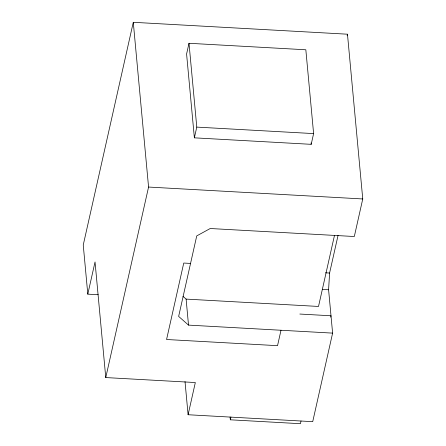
<?xml version="1.0" encoding="UTF-8"?>
<svg xmlns="http://www.w3.org/2000/svg" width="446" height="446" viewBox="0 0 446 446"><rect width="100%" height="100%" fill="white"/><g stroke="black" fill="none" stroke-linecap="round" stroke-linejoin="round"><path stroke-width="0.67" d="M185.023 381.614L188.095 414.741L312.718 421.665L332.61 333.117L328.59 289.761L329.594 273.041L338.051 235.404M332.61 333.117L188.519 325.112L178.645 316.409L196.736 235.912L210.228 228.514L354.314 236.519L362.754 198.955L347.473 34.203L133.282 22.3L83.246 245.01L87.801 294.148L98.22 294.728M87.801 294.148L95.037 261.947L105.763 377.567L195.331 382.54L188.095 414.741M105.763 377.567L148.568 187.052L133.282 22.3M189.004 43.284L186.59 54.016L194.367 137.836L311.197 144.331L313.61 133.594L305.833 49.774L189.004 43.284L196.781 127.104L194.367 137.836M301.033 421.018L300.431 423.7L230.331 419.803L230.933 417.122M280.997 330.252L277.535 345.672L166.57 339.506L183.752 263.045L190.554 263.424M347.166 35.557L347.473 34.203M334.45 235.527L318.516 306.452L186.11 299.099L182.988 296.35M330.703 317.117L331.004 315.774L299.846 314.045M196.781 127.104L313.61 133.594M148.568 187.052L362.754 198.955M325.468 272.813L329.594 273.041M322.402 289.421L328.59 289.761M311.068 142.943L311.197 144.331M230.075 417.032L230.331 419.803M186.11 299.099L188.519 325.112"/></g></svg>
